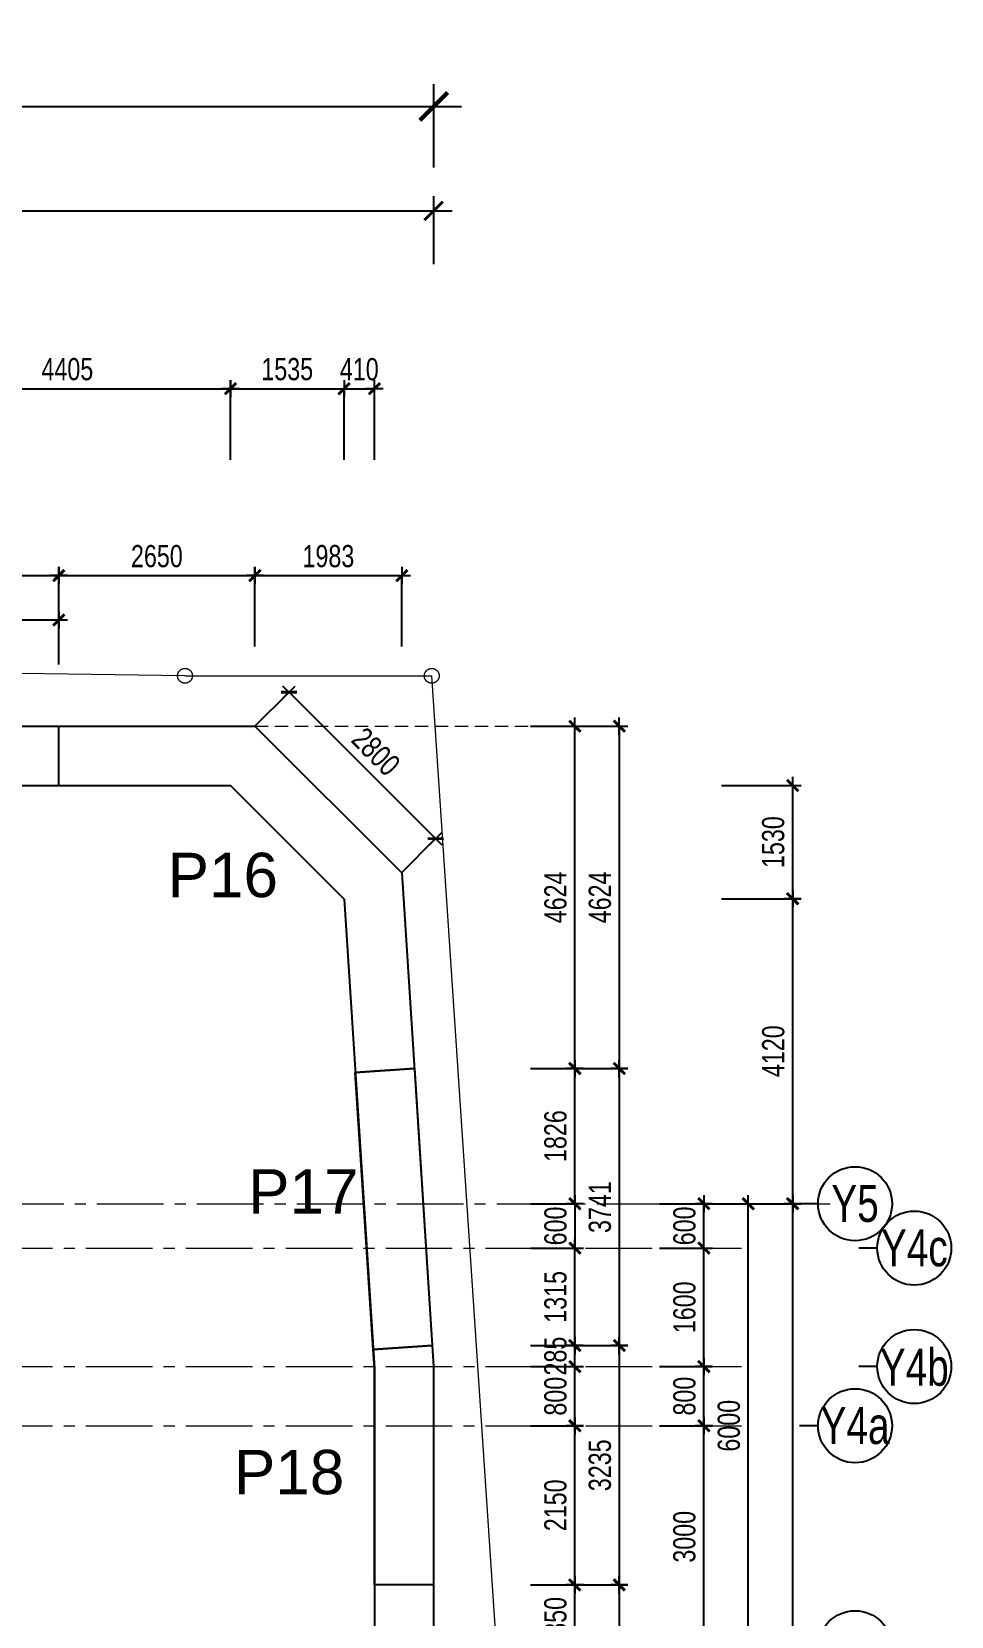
# Model space of a CAD drawing. Header units: millimetres. Extents: x 2611025 to 4139346, y -89870 to 101087.
# Drawn here: x 2707435 to 2719857, y -19309 to 2099 of the extents above; entities that cross this region are included whole.
import ezdxf
from ezdxf.enums import TextEntityAlignment as Align

# ---------------------------------------------------------------- set-up
doc = ezdxf.new("R2010")
doc.units = ezdxf.units.MM
doc.header["$LTSCALE"] = 1200
doc.header["$PDMODE"] = 35
for name, pattern in [('$$DASHED$$', [0.75, 0.5, -0.25]), ('CENTER2', [1.125, 0.75, -0.125, 0.125, -0.125]), ('ChainLines2', [3230, 2800, -140, 150, -140])]:
    doc.linetypes.add(name, pattern=pattern)
for name, color, linetype, lineweight in [('2D_SIKITI', 6, 'ChainLines2', 20), ('BOUND', 3, 'Continuous', 20), ('K-THUOC', 1, 'Continuous', 18)]:
    doc.layers.add(name, color=color, linetype=linetype, lineweight=lineweight)
for name, color, linetype in [('CDC.01.AXIS', 160, 'CENTER2'), ('CDC.02.DIM', 1, 'Continuous'), ('CDC.06.TEXT', 2, 'Continuous'), ('WALL-RC', 2, 'Continuous')]:
    doc.layers.add(name, color=color, linetype=linetype)
doc.styles.add('1', font='arial.ttf', dxfattribs={"width": 0.75})
doc.styles.add('Arial', font='arial.ttf', dxfattribs={"height": 480})
doc.styles.add('BIGTEXT', font='arial.ttf', dxfattribs={"width": 0.8})
doc.styles.add('DIMTEXT', font='romans.shx', dxfattribs={"width": 0.8})
doc.styles.add('SMTEXT', font='arial.ttf', dxfattribs={"width": 0.75})
doc.dimstyles.new('120X1', dxfattribs={"dimscale": 120, "dimtxt": 2.5, "dimasz": 0.008, "dimexe": 0, "dimexo": 0, "dimgap": 0.9, "dimtad": 1, "dimdec": 0, "dimzin": 13, "dimdsep": 46, "dimtxsty": '1', "dimblk1": 'CHEO', "dimblk2": 'CHEO', "dimsah": 1, "dimcen": 0, "dimclrd": 256, "dimclre": 256, "dimclrt": 3, "dimadec": 0, "dimazin": 0, "dimtfac": 1, "dimtdec": 0, "dimtix": 1, "dimtmove": 2, "dimatfit": 3, "dimldrblk": 'CHEO', "dimfxl": 8, "dimfxlon": 1, "dimtolj": 1, "dimtzin": 13, "dimarcsym": 0})
doc.dimstyles.new('BSV1-100', dxfattribs={"dimtxt": 300, "dimasz": 250, "dimexe": 200, "dimexo": 0, "dimgap": 108, "dimtad": 1, "dimdec": 0, "dimdsep": 46, "dimtxsty": 'SMTEXT', "dimblk": 'ARCHTICK', "dimcen": 100, "dimdle": 250, "dimclrd": 256, "dimclre": 256, "dimclrt": 1, "dimadec": 0, "dimazin": 0, "dimtfac": 1, "dimtdec": 0, "dimtix": 1, "dimtmove": 2, "dimatfit": 3, "dimfxl": 720, "dimfxlon": 1, "dimtolj": 1, "dimtzin": 0, "dimarcsym": 0})
doc.dimstyles.new('BSV100', dxfattribs={"dimscale": 1.5, "dimtxt": 300, "dimasz": 250, "dimexe": 200, "dimexo": 0, "dimgap": 108, "dimtad": 1, "dimdec": 0, "dimdsep": 46, "dimtxsty": 'SMTEXT', "dimblk": 'ARCHTICK', "dimcen": 100, "dimdle": 250, "dimclrd": 256, "dimclre": 256, "dimclrt": 2, "dimadec": 0, "dimazin": 0, "dimtfac": 1, "dimtdec": 0, "dimtix": 1, "dimtmove": 2, "dimatfit": 3, "dimfxl": 550, "dimfxlon": 1, "dimtolj": 1, "dimtzin": 0, "dimarcsym": 0})

# ---------------------------------------------------------------- blocks, each defined once
blk = doc.blocks.new('*D12')
at = {"layer": 'Defpoints', "color": 0, "transparency": 16777216}
for p in [(2712865, -5720), (2712865, -5720), (2712865, -41087), (2712351, -41652), (2707874, -43582)]:
    blk.add_point(p, dxfattribs=at)
blk = doc.blocks.new('CHEO')
at = {"layer": 'CDC.02.DIM'}
for points in [[(-121, 0), (121, 0)], [(0, 121), (0, -121)]]:
    blk.add_lwpolyline(points, dxfattribs=at)
at = {"layer": 'CDC.02.DIM', "const_width": 40}
blk.add_lwpolyline([(80, 80), (-80, -81)], dxfattribs=at)
blk = doc.blocks.new('_ArchTick')
at = {"color": 0, "linetype": 'ByBlock', "const_width": 0.15}
blk.add_lwpolyline([(-0.5, -0.5), (0.5, 0.5)], dxfattribs=at)
blk = doc.blocks.new('*D18')
at = {"layer": 'BOUND', "lineweight": -2, "transparency": 16777216}
for p, q in [((2680801, -1043), (2680801, -123)), ((2712865, -1043), (2712865, -123)), ((2680551, -323), (2713115, -323))]:
    blk.add_line(p, q, dxfattribs=at)
at = {"layer": 'Defpoints', "color": 0, "transparency": 16777216}
for p in [(2712865, -323), (2680801, -7285), (2712865, -7285)]:
    blk.add_point(p, dxfattribs=at)
at = {"layer": 'BOUND', "lineweight": -2, "transparency": 16777216, "xscale": 250, "yscale": 250, "zscale": 250, "rotation": 180}
blk.add_blockref('_ArchTick', (2680801, -323), dxfattribs=at)
at = {"layer": 'BOUND', "lineweight": -2, "transparency": 16777216, "xscale": 250, "yscale": 250, "zscale": 250}
blk.add_blockref('_ArchTick', (2712865, -323), dxfattribs=at)
at = {"layer": 'BOUND', "color": 1, "transparency": 16777216, "insert": (2696833, -60), "char_height": 300, "attachment_point": 5, "style": 'SMTEXT'}
blk.add_mtext('\\A1;GL= -0.50', dxfattribs=at)
blk = doc.blocks.new('*D57')
at = {"layer": 'Defpoints', "color": 0, "transparency": 16777216}
for p in [(2712865, 1089), (2676801, -7285), (2712865, -7285)]:
    blk.add_point(p, dxfattribs=at)
at = {"layer": 'K-THUOC', "lineweight": -2, "transparency": 16777216}
for p, q in [((2676801, 264), (2676801, 1389)), ((2712865, 264), (2712865, 1389)), ((2676426, 1089), (2713240, 1089))]:
    blk.add_line(p, q, dxfattribs=at)
at = {"layer": 'K-THUOC', "lineweight": -2, "transparency": 16777216, "xscale": 375, "yscale": 375, "zscale": 375, "rotation": 180}
blk.add_blockref('_ArchTick', (2676801, 1089), dxfattribs=at)
at = {"layer": 'K-THUOC', "lineweight": -2, "transparency": 16777216, "xscale": 375, "yscale": 375, "zscale": 375}
blk.add_blockref('_ArchTick', (2712865, 1089), dxfattribs=at)
at = {"layer": 'K-THUOC', "color": 2, "transparency": 16777216, "char_height": 300, "attachment_point": 5, "style": 'DIMTEXT'}
for s, insert in [('\\A1;RAM AREA-TYPE 3 ', (2694833, 1401)), ('\\A1;SC=55 KN/m', (2694833, 698))]:
    blk.add_mtext(s, dxfattribs=dict(at, insert=insert))
blk = doc.blocks.new('*D93')
at = {"layer": 'CDC.02.DIM', "lineweight": -2, "transparency": 16777216}
for p, q in [((2705715, -3684), (2705715, -2724)), ((2705716, -2724), (2710119, -2724)), ((2710120, -3684), (2710120, -2724))]:
    blk.add_line(p, q, dxfattribs=at)
at = {"layer": 'Defpoints', "color": 0, "transparency": 16777216}
for p in [(2710120, -2724), (2705715, -4516), (2710120, -4516)]:
    blk.add_point(p, dxfattribs=at)
at = {"layer": 'CDC.02.DIM', "lineweight": -2, "transparency": 16777216, "xscale": 0.96, "yscale": 0.96, "zscale": 0.96, "rotation": 180}
blk.add_blockref('CHEO', (2705715, -2724), dxfattribs=at)
at = {"layer": 'CDC.02.DIM', "lineweight": -2, "transparency": 16777216, "xscale": 0.96, "yscale": 0.96, "zscale": 0.96}
blk.add_blockref('CHEO', (2710120, -2724), dxfattribs=at)
at = {"layer": 'CDC.02.DIM', "color": 3, "transparency": 16777216, "insert": (2707917, -2462), "char_height": 300, "attachment_point": 5, "style": '1'}
blk.add_mtext('\\A1;4405', dxfattribs=at)
blk = doc.blocks.new('*D99')
at = {"layer": 'CDC.02.DIM', "lineweight": -2, "transparency": 16777216}
for p, q in [((2710120, -3684), (2710120, -2724)), ((2710121, -2724), (2711653, -2724)), ((2711654, -3684), (2711654, -2724))]:
    blk.add_line(p, q, dxfattribs=at)
at = {"layer": 'Defpoints', "color": 0, "transparency": 16777216}
for p in [(2711654, -2724), (2710120, -4516), (2711654, -4516)]:
    blk.add_point(p, dxfattribs=at)
at = {"layer": 'CDC.02.DIM', "lineweight": -2, "transparency": 16777216, "xscale": 0.96, "yscale": 0.96, "zscale": 0.96, "rotation": 180}
blk.add_blockref('CHEO', (2710120, -2724), dxfattribs=at)
at = {"layer": 'CDC.02.DIM', "lineweight": -2, "transparency": 16777216, "xscale": 0.96, "yscale": 0.96, "zscale": 0.96}
blk.add_blockref('CHEO', (2711654, -2724), dxfattribs=at)
at = {"layer": 'CDC.02.DIM', "color": 3, "transparency": 16777216, "insert": (2710887, -2462), "char_height": 300, "attachment_point": 5, "style": '1'}
blk.add_mtext('\\A1;1535', dxfattribs=at)
blk = doc.blocks.new('*D100')
at = {"layer": 'CDC.02.DIM', "lineweight": -2, "transparency": 16777216}
for p, q in [((2711653, -2724), (2711653, -2724)), ((2711654, -3684), (2711654, -2724)), ((2711654, -2724), (2712065, -2724)), ((2712065, -3684), (2712065, -2724)), ((2712066, -2724), (2712067, -2724))]:
    blk.add_line(p, q, dxfattribs=at)
at = {"layer": 'Defpoints', "color": 0, "transparency": 16777216}
for p in [(2712065, -2724), (2711654, -4516), (2712065, -4516)]:
    blk.add_point(p, dxfattribs=at)
at = {"layer": 'CDC.02.DIM', "lineweight": -2, "transparency": 16777216, "xscale": 0.96, "yscale": 0.96, "zscale": 0.96}
blk.add_blockref('CHEO', (2711654, -2724), dxfattribs=at)
at = {"layer": 'CDC.02.DIM', "lineweight": -2, "transparency": 16777216, "xscale": 0.96, "yscale": 0.96, "zscale": 0.96, "rotation": 180}
blk.add_blockref('CHEO', (2712065, -2724), dxfattribs=at)
at = {"layer": 'CDC.02.DIM', "color": 3, "transparency": 16777216, "insert": (2711860, -2463), "char_height": 300, "attachment_point": 5, "style": '1'}
blk.add_mtext('\\A1;410', dxfattribs=at)
blk = doc.blocks.new('*D129')
at = {"layer": 'CDC.02.DIM', "lineweight": -2, "transparency": 16777216}
for p, q in [((2705715, -6449), (2705715, -5849)), ((2705716, -5849), (2707800, -5849)), ((2707801, -6449), (2707801, -5849))]:
    blk.add_line(p, q, dxfattribs=at)
at = {"layer": 'Defpoints', "color": 0, "transparency": 16777216}
for p in [(2707801, -5849), (2705715, -6449), (2707801, -6449)]:
    blk.add_point(p, dxfattribs=at)
at = {"layer": 'CDC.02.DIM', "lineweight": -2, "transparency": 16777216, "xscale": 0.96, "yscale": 0.96, "zscale": 0.96, "rotation": 180}
blk.add_blockref('CHEO', (2705715, -5849), dxfattribs=at)
at = {"layer": 'CDC.02.DIM', "lineweight": -2, "transparency": 16777216, "xscale": 0.96, "yscale": 0.96, "zscale": 0.96}
blk.add_blockref('CHEO', (2707801, -5849), dxfattribs=at)
at = {"layer": 'CDC.02.DIM', "color": 3, "transparency": 16777216, "insert": (2706758, -5588), "char_height": 300, "attachment_point": 5, "style": '1'}
blk.add_mtext('\\A1;2086', dxfattribs=at)
blk = doc.blocks.new('*D130')
at = {"layer": 'CDC.02.DIM', "lineweight": -2, "transparency": 16777216}
for p, q in [((2707801, -6209), (2707801, -5249)), ((2707802, -5249), (2710450, -5249)), ((2710451, -6209), (2710451, -5249))]:
    blk.add_line(p, q, dxfattribs=at)
at = {"layer": 'Defpoints', "color": 0, "transparency": 16777216}
for p in [(2710451, -5249), (2707801, -6449), (2710451, -6449)]:
    blk.add_point(p, dxfattribs=at)
at = {"layer": 'CDC.02.DIM', "lineweight": -2, "transparency": 16777216, "xscale": 0.96, "yscale": 0.96, "zscale": 0.96, "rotation": 180}
blk.add_blockref('CHEO', (2707801, -5249), dxfattribs=at)
at = {"layer": 'CDC.02.DIM', "lineweight": -2, "transparency": 16777216, "xscale": 0.96, "yscale": 0.96, "zscale": 0.96}
blk.add_blockref('CHEO', (2710451, -5249), dxfattribs=at)
at = {"layer": 'CDC.02.DIM', "color": 3, "transparency": 16777216, "insert": (2709126, -4988), "char_height": 300, "attachment_point": 5, "style": '1'}
blk.add_mtext('\\A1;2650', dxfattribs=at)
blk = doc.blocks.new('*D131')
at = {"layer": 'CDC.02.DIM', "lineweight": -2, "transparency": 16777216}
for p, q in [((2710451, -6209), (2710451, -5249)), ((2710452, -5249), (2712433, -5249)), ((2712434, -6209), (2712434, -5249))]:
    blk.add_line(p, q, dxfattribs=at)
at = {"layer": 'Defpoints', "color": 0, "transparency": 16777216}
for p in [(2712434, -5249), (2710451, -6449), (2712434, -6449)]:
    blk.add_point(p, dxfattribs=at)
at = {"layer": 'CDC.02.DIM', "lineweight": -2, "transparency": 16777216, "xscale": 0.96, "yscale": 0.96, "zscale": 0.96, "rotation": 180}
blk.add_blockref('CHEO', (2710451, -5249), dxfattribs=at)
at = {"layer": 'CDC.02.DIM', "lineweight": -2, "transparency": 16777216, "xscale": 0.96, "yscale": 0.96, "zscale": 0.96}
blk.add_blockref('CHEO', (2712434, -5249), dxfattribs=at)
at = {"layer": 'CDC.02.DIM', "color": 3, "transparency": 16777216, "insert": (2711443, -4988), "char_height": 300, "attachment_point": 5, "style": '1'}
blk.add_mtext('\\A1;1983', dxfattribs=at)
blk = doc.blocks.new('*D146')
at = {"layer": 'CDC.02.DIM', "lineweight": -2, "transparency": 16777216}
for p, q in [((2704715, -6209), (2704715, -5249)), ((2704716, -5249), (2707800, -5249)), ((2707801, -6209), (2707801, -5249))]:
    blk.add_line(p, q, dxfattribs=at)
at = {"layer": 'Defpoints', "color": 0, "transparency": 16777216}
for p in [(2707801, -5249), (2704715, -6449), (2707801, -6449)]:
    blk.add_point(p, dxfattribs=at)
at = {"layer": 'CDC.02.DIM', "lineweight": -2, "transparency": 16777216, "xscale": 0.96, "yscale": 0.96, "zscale": 0.96, "rotation": 180}
blk.add_blockref('CHEO', (2704715, -5249), dxfattribs=at)
at = {"layer": 'CDC.02.DIM', "lineweight": -2, "transparency": 16777216, "xscale": 0.96, "yscale": 0.96, "zscale": 0.96}
blk.add_blockref('CHEO', (2707801, -5249), dxfattribs=at)
at = {"layer": 'CDC.02.DIM', "color": 3, "transparency": 16777216, "insert": (2706258, -4988), "char_height": 300, "attachment_point": 5, "style": '1'}
blk.add_mtext('\\A1;3086', dxfattribs=at)
blk = doc.blocks.new('*D248')
at = {"layer": 'CDC.02.DIM', "lineweight": -2, "transparency": 16777216}
for p, q in [((2710451, -7285), (2710911, -6824)), ((2710911, -6825), (2712890, -8803)), ((2712431, -9264), (2712891, -8803))]:
    blk.add_line(p, q, dxfattribs=at)
at = {"layer": 'Defpoints', "color": 0, "transparency": 16777216}
for p in [(2710451, -7285), (2712891, -8803), (2712431, -9264)]:
    blk.add_point(p, dxfattribs=at)
at = {"layer": 'CDC.02.DIM', "lineweight": -2, "transparency": 16777216, "xscale": 0.96, "yscale": 0.96, "zscale": 0.96}
for p, rotation in [((2710911, -6824), 135.0186826586807), ((2712891, -8803), 315.0186826586807)]:
    blk.add_blockref('CHEO', p, dxfattribs=dict(at, rotation=rotation))
at = {"layer": 'CDC.02.DIM', "color": 3, "transparency": 16777216, "insert": (2712085, -7629), "char_height": 300, "attachment_point": 5, "rotation": 315.0187, "style": '1'}
blk.add_mtext('\\A1;2800', dxfattribs=at)
blk = doc.blocks.new('_Axis name')
at = {"layer": 'CDC.02.DIM'}
blk.add_line((0, 2.5), (0, 0), dxfattribs=at)
blk.add_circle((0, 7.5), 5, dxfattribs=at)
at = {"layer": 'CDC.02.DIM', "style": 'BIGTEXT', "width": 0.75}
blk.add_attdef('.', text='', height=5, dxfattribs=at).set_placement((0, 7.5), align=Align.MIDDLE)
blk = doc.blocks.new('*D1875')
at = {"layer": 'CDC.02.DIM', "lineweight": -2, "transparency": 16777216}
for p, q in [((2716712, 84753), (2717672, 84753)), ((2717672, 60754), (2717672, 84752)), ((2716712, 60753), (2717672, 60753))]:
    blk.add_line(p, q, dxfattribs=at)
at = {"layer": 'Defpoints', "color": 0, "transparency": 16777216}
for p in [(2715872, 84753), (2717672, 84753), (2715872, 60753)]:
    blk.add_point(p, dxfattribs=at)
at = {"layer": 'CDC.02.DIM', "lineweight": -2, "transparency": 16777216, "xscale": 0.96, "yscale": 0.96, "zscale": 0.96}
for p, rotation in [((2717672, 84753), 90), ((2717672, 60753), 270)]:
    blk.add_blockref('CHEO', p, dxfattribs=dict(at, rotation=rotation))
at = {"layer": 'CDC.02.DIM', "color": 3, "transparency": 16777216, "insert": (2717411, 72753), "char_height": 300, "attachment_point": 5, "rotation": 90, "style": '1'}
blk.add_mtext('\\A1;24000', dxfattribs=at)
blk = doc.blocks.new('*D1876')
at = {"layer": 'CDC.02.DIM', "lineweight": -2, "transparency": 16777216}
for p, q in [((2716712, 88873), (2717672, 88873)), ((2717672, 84754), (2717672, 88872)), ((2716712, 84753), (2717672, 84753))]:
    blk.add_line(p, q, dxfattribs=at)
at = {"layer": 'Defpoints', "color": 0, "transparency": 16777216}
for p in [(2715872, 88873), (2717672, 88873), (2715872, 84753)]:
    blk.add_point(p, dxfattribs=at)
at = {"layer": 'CDC.02.DIM', "lineweight": -2, "transparency": 16777216, "xscale": 0.96, "yscale": 0.96, "zscale": 0.96}
for p, rotation in [((2717672, 88873), 90), ((2717672, 84753), 270)]:
    blk.add_blockref('CHEO', p, dxfattribs=dict(at, rotation=rotation))
at = {"layer": 'CDC.02.DIM', "color": 3, "transparency": 16777216, "insert": (2717411, 86813), "char_height": 300, "attachment_point": 5, "rotation": 90, "style": '1'}
blk.add_mtext('\\A1;4120', dxfattribs=at)
blk = doc.blocks.new('*D1880')
at = {"layer": 'CDC.02.DIM', "lineweight": -2, "transparency": 16777216}
for p, q in [((2716112, 84753), (2717072, 84753)), ((2717072, 78754), (2717072, 84752)), ((2716112, 78753), (2717072, 78753))]:
    blk.add_line(p, q, dxfattribs=at)
at = {"layer": 'Defpoints', "color": 0, "transparency": 16777216}
for p in [(2715872, 84753), (2717072, 84753), (2715872, 78753)]:
    blk.add_point(p, dxfattribs=at)
at = {"layer": 'CDC.02.DIM', "lineweight": -2, "transparency": 16777216, "xscale": 0.96, "yscale": 0.96, "zscale": 0.96}
for p, rotation in [((2717072, 84753), 90), ((2717072, 78753), 270)]:
    blk.add_blockref('CHEO', p, dxfattribs=dict(at, rotation=rotation))
at = {"layer": 'CDC.02.DIM', "color": 3, "transparency": 16777216, "insert": (2716811, 81753), "char_height": 300, "attachment_point": 5, "rotation": 90, "style": '1'}
blk.add_mtext('\\A1;6000', dxfattribs=at)
blk = doc.blocks.new('*D1887')
at = {"layer": 'CDC.02.DIM', "lineweight": -2, "transparency": 16777216}
for p, q in [((2715872, 81753), (2716472, 81753)), ((2716472, 78754), (2716472, 81752)), ((2715872, 78753), (2716472, 78753))]:
    blk.add_line(p, q, dxfattribs=at)
at = {"layer": 'Defpoints', "color": 0, "transparency": 16777216}
for p in [(2715872, 81753), (2716472, 81753), (2715872, 78753)]:
    blk.add_point(p, dxfattribs=at)
at = {"layer": 'CDC.02.DIM', "lineweight": -2, "transparency": 16777216, "xscale": 0.96, "yscale": 0.96, "zscale": 0.96}
for p, rotation in [((2716472, 81753), 90), ((2716472, 78753), 270)]:
    blk.add_blockref('CHEO', p, dxfattribs=dict(at, rotation=rotation))
at = {"layer": 'CDC.02.DIM', "color": 3, "transparency": 16777216, "insert": (2716210, 80253), "char_height": 300, "attachment_point": 5, "rotation": 90, "style": '1'}
blk.add_mtext('\\A1;3000', dxfattribs=at)
blk = doc.blocks.new('*D1888')
at = {"layer": 'CDC.02.DIM', "lineweight": -2, "transparency": 16777216}
for p, q in [((2715872, 82553), (2716472, 82553)), ((2716472, 81754), (2716472, 82552)), ((2715872, 81753), (2716472, 81753))]:
    blk.add_line(p, q, dxfattribs=at)
at = {"layer": 'Defpoints', "color": 0, "transparency": 16777216}
for p in [(2715872, 82553), (2716472, 82553), (2715872, 81753)]:
    blk.add_point(p, dxfattribs=at)
at = {"layer": 'CDC.02.DIM', "lineweight": -2, "transparency": 16777216, "xscale": 0.96, "yscale": 0.96, "zscale": 0.96}
for p, rotation in [((2716472, 82553), 90), ((2716472, 81753), 270)]:
    blk.add_blockref('CHEO', p, dxfattribs=dict(at, rotation=rotation))
at = {"layer": 'CDC.02.DIM', "color": 3, "transparency": 16777216, "insert": (2716211, 82153), "char_height": 300, "attachment_point": 5, "rotation": 90, "style": '1'}
blk.add_mtext('\\A1;800', dxfattribs=at)
blk = doc.blocks.new('*D1889')
at = {"layer": 'CDC.02.DIM', "lineweight": -2, "transparency": 16777216}
for p, q in [((2715872, 84153), (2716472, 84153)), ((2716472, 82554), (2716472, 84152)), ((2715872, 82553), (2716472, 82553))]:
    blk.add_line(p, q, dxfattribs=at)
at = {"layer": 'Defpoints', "color": 0, "transparency": 16777216}
for p in [(2715872, 84153), (2716472, 84153), (2715872, 82553)]:
    blk.add_point(p, dxfattribs=at)
at = {"layer": 'CDC.02.DIM', "lineweight": -2, "transparency": 16777216, "xscale": 0.96, "yscale": 0.96, "zscale": 0.96}
for p, rotation in [((2716472, 84153), 90), ((2716472, 82553), 270)]:
    blk.add_blockref('CHEO', p, dxfattribs=dict(at, rotation=rotation))
at = {"layer": 'CDC.02.DIM', "color": 3, "transparency": 16777216, "insert": (2716211, 83353), "char_height": 300, "attachment_point": 5, "rotation": 90, "style": '1'}
blk.add_mtext('\\A1;1600', dxfattribs=at)
blk = doc.blocks.new('*D1890')
at = {"layer": 'CDC.02.DIM', "lineweight": -2, "transparency": 16777216}
for p, q in [((2715872, 84753), (2716472, 84753)), ((2716472, 84754), (2716472, 84755)), ((2716472, 84153), (2716472, 84753)), ((2715872, 84153), (2716472, 84153)), ((2716472, 84152), (2716472, 84151))]:
    blk.add_line(p, q, dxfattribs=at)
at = {"layer": 'Defpoints', "color": 0, "transparency": 16777216}
for p in [(2715872, 84753), (2716472, 84753), (2715872, 84153)]:
    blk.add_point(p, dxfattribs=at)
at = {"layer": 'CDC.02.DIM', "lineweight": -2, "transparency": 16777216, "xscale": 0.96, "yscale": 0.96, "zscale": 0.96}
for p, rotation in [((2716472, 84753), 270), ((2716472, 84153), 90)]:
    blk.add_blockref('CHEO', p, dxfattribs=dict(at, rotation=rotation))
at = {"layer": 'CDC.02.DIM', "color": 3, "transparency": 16777216, "insert": (2716211, 84453), "char_height": 300, "attachment_point": 5, "rotation": 90, "style": '1'}
blk.add_mtext('\\A1;600', dxfattribs=at)
blk = doc.blocks.new('*D1893')
at = {"layer": 'CDC.02.DIM', "lineweight": -2, "transparency": 16777216}
for p, q in [((2716712, 90403), (2717672, 90403)), ((2717672, 88874), (2717672, 90402)), ((2716712, 88873), (2717672, 88873))]:
    blk.add_line(p, q, dxfattribs=at)
at = {"layer": 'Defpoints', "color": 0, "transparency": 16777216}
for p in [(2715872, 90403), (2717672, 90403), (2715872, 88873)]:
    blk.add_point(p, dxfattribs=at)
at = {"layer": 'CDC.02.DIM', "lineweight": -2, "transparency": 16777216, "xscale": 0.96, "yscale": 0.96, "zscale": 0.96}
for p, rotation in [((2717672, 90403), 90), ((2717672, 88873), 270)]:
    blk.add_blockref('CHEO', p, dxfattribs=dict(at, rotation=rotation))
at = {"layer": 'CDC.02.DIM', "color": 3, "transparency": 16777216, "insert": (2717410, 89638), "char_height": 300, "attachment_point": 5, "rotation": 90, "style": '1'}
blk.add_mtext('\\A1;1530', dxfattribs=at)
blk = doc.blocks.new('*D1908')
at = {"layer": 'CDC.02.DIM', "lineweight": -2, "transparency": 16777216}
for p, q in [((2714129, 79603), (2714729, 79603)), ((2714729, 78754), (2714729, 79602)), ((2714129, 78753), (2714729, 78753))]:
    blk.add_line(p, q, dxfattribs=at)
at = {"layer": 'Defpoints', "color": 0, "transparency": 16777216}
for p in [(2714129, 79603), (2714729, 79603), (2714129, 78753)]:
    blk.add_point(p, dxfattribs=at)
at = {"layer": 'CDC.02.DIM', "lineweight": -2, "transparency": 16777216, "xscale": 0.96, "yscale": 0.96, "zscale": 0.96}
for p, rotation in [((2714729, 79603), 90), ((2714729, 78753), 270)]:
    blk.add_blockref('CHEO', p, dxfattribs=dict(at, rotation=rotation))
at = {"layer": 'CDC.02.DIM', "color": 3, "transparency": 16777216, "insert": (2714468, 79178), "char_height": 300, "attachment_point": 5, "rotation": 90, "style": '1'}
blk.add_mtext('\\A1;850', dxfattribs=at)
blk = doc.blocks.new('*D1909')
at = {"layer": 'CDC.02.DIM', "lineweight": -2, "transparency": 16777216}
for p, q in [((2714129, 81753), (2714729, 81753)), ((2714729, 79604), (2714729, 81752)), ((2714129, 79603), (2714729, 79603))]:
    blk.add_line(p, q, dxfattribs=at)
at = {"layer": 'Defpoints', "color": 0, "transparency": 16777216}
for p in [(2714129, 81753), (2714729, 81753), (2714129, 79603)]:
    blk.add_point(p, dxfattribs=at)
at = {"layer": 'CDC.02.DIM', "lineweight": -2, "transparency": 16777216, "xscale": 0.96, "yscale": 0.96, "zscale": 0.96}
for p, rotation in [((2714729, 81753), 90), ((2714729, 79603), 270)]:
    blk.add_blockref('CHEO', p, dxfattribs=dict(at, rotation=rotation))
at = {"layer": 'CDC.02.DIM', "color": 3, "transparency": 16777216, "insert": (2714468, 80678), "char_height": 300, "attachment_point": 5, "rotation": 90, "style": '1'}
blk.add_mtext('\\A1;2150', dxfattribs=at)
blk = doc.blocks.new('*D1910')
at = {"layer": 'CDC.02.DIM', "lineweight": -2, "transparency": 16777216}
for p, q in [((2714129, 82552), (2714730, 82552)), ((2714730, 81753), (2714730, 82551)), ((2714129, 81752), (2714730, 81752))]:
    blk.add_line(p, q, dxfattribs=at)
at = {"layer": 'Defpoints', "color": 0, "transparency": 16777216}
for p in [(2714129, 82552), (2714730, 82552), (2714129, 81752)]:
    blk.add_point(p, dxfattribs=at)
at = {"layer": 'CDC.02.DIM', "lineweight": -2, "transparency": 16777216, "xscale": 0.96, "yscale": 0.96, "zscale": 0.96}
for p, rotation in [((2714730, 82552), 90), ((2714730, 81752), 270)]:
    blk.add_blockref('CHEO', p, dxfattribs=dict(at, rotation=rotation))
at = {"layer": 'CDC.02.DIM', "color": 3, "transparency": 16777216, "insert": (2714469, 82152), "char_height": 300, "attachment_point": 5, "rotation": 90, "style": '1'}
blk.add_mtext('\\A1;800', dxfattribs=at)
blk = doc.blocks.new('*D1911')
at = {"layer": 'CDC.02.DIM', "lineweight": -2, "transparency": 16777216}
for p, q in [((2714129, 82837), (2714730, 82837)), ((2714730, 82838), (2714730, 82839)), ((2714730, 82552), (2714730, 82837)), ((2714129, 82552), (2714730, 82552)), ((2714730, 82551), (2714730, 82550))]:
    blk.add_line(p, q, dxfattribs=at)
at = {"layer": 'Defpoints', "color": 0, "transparency": 16777216}
for p in [(2714129, 82837), (2714730, 82837), (2714129, 82552)]:
    blk.add_point(p, dxfattribs=at)
at = {"layer": 'CDC.02.DIM', "lineweight": -2, "transparency": 16777216, "xscale": 0.96, "yscale": 0.96, "zscale": 0.96}
for p, rotation in [((2714730, 82837), 270), ((2714730, 82552), 90)]:
    blk.add_blockref('CHEO', p, dxfattribs=dict(at, rotation=rotation))
at = {"layer": 'CDC.02.DIM', "color": 3, "transparency": 16777216, "insert": (2714469, 82694), "char_height": 300, "attachment_point": 5, "rotation": 90, "style": '1'}
blk.add_mtext('\\A1;285', dxfattribs=at)
blk = doc.blocks.new('*D1912')
at = {"layer": 'CDC.02.DIM', "lineweight": -2, "transparency": 16777216}
for p, q in [((2714129, 84152), (2714730, 84152)), ((2714730, 82838), (2714730, 84151)), ((2714129, 82837), (2714730, 82837))]:
    blk.add_line(p, q, dxfattribs=at)
at = {"layer": 'Defpoints', "color": 0, "transparency": 16777216}
for p in [(2714129, 84152), (2714730, 84152), (2714129, 82837)]:
    blk.add_point(p, dxfattribs=at)
at = {"layer": 'CDC.02.DIM', "lineweight": -2, "transparency": 16777216, "xscale": 0.96, "yscale": 0.96, "zscale": 0.96}
for p, rotation in [((2714730, 84152), 90), ((2714730, 82837), 270)]:
    blk.add_blockref('CHEO', p, dxfattribs=dict(at, rotation=rotation))
at = {"layer": 'CDC.02.DIM', "color": 3, "transparency": 16777216, "insert": (2714469, 83494), "char_height": 300, "attachment_point": 5, "rotation": 90, "style": '1'}
blk.add_mtext('\\A1;1315', dxfattribs=at)
blk = doc.blocks.new('*D1913')
at = {"layer": 'CDC.02.DIM', "lineweight": -2, "transparency": 16777216}
for p, q in [((2714129, 84752), (2714730, 84752)), ((2714730, 84753), (2714730, 84754)), ((2714730, 84752), (2714730, 84152)), ((2714129, 84152), (2714730, 84152)), ((2714730, 84151), (2714730, 84150))]:
    blk.add_line(p, q, dxfattribs=at)
at = {"layer": 'Defpoints', "color": 0, "transparency": 16777216}
for p in [(2714129, 84752), (2714129, 84152), (2714730, 84152)]:
    blk.add_point(p, dxfattribs=at)
at = {"layer": 'CDC.02.DIM', "lineweight": -2, "transparency": 16777216, "xscale": 0.96, "yscale": 0.96, "zscale": 0.96}
for p, rotation in [((2714730, 84752), 270), ((2714730, 84152), 90)]:
    blk.add_blockref('CHEO', p, dxfattribs=dict(at, rotation=rotation))
at = {"layer": 'CDC.02.DIM', "color": 3, "transparency": 16777216, "insert": (2714469, 84452), "char_height": 300, "attachment_point": 5, "rotation": 90, "style": '1'}
blk.add_mtext('\\A1;600', dxfattribs=at)
blk = doc.blocks.new('*D1914')
at = {"layer": 'CDC.02.DIM', "lineweight": -2, "transparency": 16777216}
for p, q in [((2714129, 86579), (2714730, 86579)), ((2714730, 84754), (2714730, 86578)), ((2714129, 84753), (2714730, 84753))]:
    blk.add_line(p, q, dxfattribs=at)
at = {"layer": 'Defpoints', "color": 0, "transparency": 16777216}
for p in [(2714129, 86579), (2714730, 86579), (2714129, 84753)]:
    blk.add_point(p, dxfattribs=at)
at = {"layer": 'CDC.02.DIM', "lineweight": -2, "transparency": 16777216, "xscale": 0.96, "yscale": 0.96, "zscale": 0.96}
for p, rotation in [((2714730, 86579), 90), ((2714730, 84753), 270)]:
    blk.add_blockref('CHEO', p, dxfattribs=dict(at, rotation=rotation))
at = {"layer": 'CDC.02.DIM', "color": 3, "transparency": 16777216, "insert": (2714469, 85666), "char_height": 300, "attachment_point": 5, "rotation": 90, "style": '1'}
blk.add_mtext('\\A1;1826', dxfattribs=at)
blk = doc.blocks.new('*D1915')
at = {"layer": 'CDC.02.DIM', "lineweight": -2, "transparency": 16777216}
for p, q in [((2714129, 91203), (2714730, 91203)), ((2714730, 86580), (2714730, 91202)), ((2714129, 86579), (2714730, 86579))]:
    blk.add_line(p, q, dxfattribs=at)
at = {"layer": 'Defpoints', "color": 0, "transparency": 16777216}
for p in [(2714129, 91203), (2714730, 91203), (2714129, 86579)]:
    blk.add_point(p, dxfattribs=at)
at = {"layer": 'CDC.02.DIM', "lineweight": -2, "transparency": 16777216, "xscale": 0.96, "yscale": 0.96, "zscale": 0.96}
for p, rotation in [((2714730, 91203), 90), ((2714730, 86579), 270)]:
    blk.add_blockref('CHEO', p, dxfattribs=dict(at, rotation=rotation))
at = {"layer": 'CDC.02.DIM', "color": 3, "transparency": 16777216, "insert": (2714469, 88891), "char_height": 300, "attachment_point": 5, "rotation": 90, "style": '1'}
blk.add_mtext('\\A1;4624', dxfattribs=at)
blk = doc.blocks.new('*D1916')
at = {"layer": 'CDC.02.DIM', "lineweight": -2, "transparency": 16777216}
for p, q in [((2714370, 91203), (2715330, 91203)), ((2715330, 91202), (2715330, 86580)), ((2714370, 86579), (2715330, 86579))]:
    blk.add_line(p, q, dxfattribs=at)
at = {"layer": 'Defpoints', "color": 0, "transparency": 16777216}
for p in [(2714129, 91203), (2714129, 86579), (2715330, 86579)]:
    blk.add_point(p, dxfattribs=at)
at = {"layer": 'CDC.02.DIM', "lineweight": -2, "transparency": 16777216, "xscale": 0.96, "yscale": 0.96, "zscale": 0.96}
for p, rotation in [((2715330, 91203), 90), ((2715330, 86579), 270)]:
    blk.add_blockref('CHEO', p, dxfattribs=dict(at, rotation=rotation))
at = {"layer": 'CDC.02.DIM', "color": 3, "transparency": 16777216, "insert": (2715069, 88891), "char_height": 300, "attachment_point": 5, "rotation": 90, "style": '1'}
blk.add_mtext('\\A1;4624', dxfattribs=at)
blk = doc.blocks.new('*D1917')
at = {"layer": 'CDC.02.DIM', "lineweight": -2, "transparency": 16777216}
for p, q in [((2714370, 86578), (2715330, 86578)), ((2715330, 86577), (2715330, 82838)), ((2714370, 82837), (2715330, 82837))]:
    blk.add_line(p, q, dxfattribs=at)
at = {"layer": 'Defpoints', "color": 0, "transparency": 16777216}
for p in [(2714129, 86578), (2714129, 82837), (2715330, 82837)]:
    blk.add_point(p, dxfattribs=at)
at = {"layer": 'CDC.02.DIM', "lineweight": -2, "transparency": 16777216, "xscale": 0.96, "yscale": 0.96, "zscale": 0.96}
for p, rotation in [((2715330, 86578), 90), ((2715330, 82837), 270)]:
    blk.add_blockref('CHEO', p, dxfattribs=dict(at, rotation=rotation))
at = {"layer": 'CDC.02.DIM', "color": 3, "transparency": 16777216, "insert": (2715069, 84707), "char_height": 300, "attachment_point": 5, "rotation": 90, "style": '1'}
blk.add_mtext('\\A1;3741', dxfattribs=at)
blk = doc.blocks.new('*D1918')
at = {"layer": 'CDC.02.DIM', "lineweight": -2, "transparency": 16777216}
for p, q in [((2714370, 82837), (2715330, 82837)), ((2715330, 82836), (2715330, 79603)), ((2714370, 79602), (2715330, 79602))]:
    blk.add_line(p, q, dxfattribs=at)
at = {"layer": 'Defpoints', "color": 0, "transparency": 16777216}
for p in [(2714129, 82837), (2714129, 79602), (2715330, 79602)]:
    blk.add_point(p, dxfattribs=at)
at = {"layer": 'CDC.02.DIM', "lineweight": -2, "transparency": 16777216, "xscale": 0.96, "yscale": 0.96, "zscale": 0.96}
for p, rotation in [((2715330, 82837), 90), ((2715330, 79602), 270)]:
    blk.add_blockref('CHEO', p, dxfattribs=dict(at, rotation=rotation))
at = {"layer": 'CDC.02.DIM', "color": 3, "transparency": 16777216, "insert": (2715069, 81219), "char_height": 300, "attachment_point": 5, "rotation": 90, "style": '1'}
blk.add_mtext('\\A1;3235', dxfattribs=at)
blk = doc.blocks.new('*D1919')
at = {"layer": 'CDC.02.DIM', "lineweight": -2, "transparency": 16777216}
for p, q in [((2714370, 79603), (2715330, 79603)), ((2715330, 79602), (2715330, 76604)), ((2714370, 76603), (2715330, 76603))]:
    blk.add_line(p, q, dxfattribs=at)
at = {"layer": 'Defpoints', "color": 0, "transparency": 16777216}
for p in [(2714129, 79603), (2714129, 76603), (2715330, 76603)]:
    blk.add_point(p, dxfattribs=at)
at = {"layer": 'CDC.02.DIM', "lineweight": -2, "transparency": 16777216, "xscale": 0.96, "yscale": 0.96, "zscale": 0.96}
for p, rotation in [((2715330, 79603), 90), ((2715330, 76603), 270)]:
    blk.add_blockref('CHEO', p, dxfattribs=dict(at, rotation=rotation))
at = {"layer": 'CDC.02.DIM', "color": 3, "transparency": 16777216, "insert": (2715069, 78103), "char_height": 300, "attachment_point": 5, "rotation": 90, "style": '1'}
blk.add_mtext('\\A1;3000', dxfattribs=at)
blk = doc.blocks.new('asdasdas')
at = {"layer": 'CDC.02.DIM'}
ref = blk.add_blockref('_Axis name', (2717764.9, 84753.1), dxfattribs=dict(at, xscale=100, yscale=100, zscale=100, rotation=270))
ref.add_attrib('.', 'Y5', dxfattribs={"height": 500, "style": 'BIGTEXT', "width": 0.75}).set_placement((2718514.9, 84753.1), align=Align.MIDDLE)
ref = blk.add_blockref('_Axis name', (2718564.9, 84153.1), dxfattribs=dict(at, xscale=100, yscale=100, zscale=100, rotation=270))
ref.add_attrib('.', 'Y4c', dxfattribs={"height": 500, "style": 'BIGTEXT', "width": 0.75}).set_placement((2719314.9, 84153.1), align=Align.MIDDLE)
ref = blk.add_blockref('_Axis name', (2718564.9, 82553.1), dxfattribs=dict(at, xscale=100, yscale=100, zscale=100, rotation=270))
ref.add_attrib('.', 'Y4b', dxfattribs={"height": 500, "style": 'BIGTEXT', "width": 0.75}).set_placement((2719314.9, 82553.1), align=Align.MIDDLE)
ref = blk.add_blockref('_Axis name', (2717764.9, 81753.1), dxfattribs=dict(at, xscale=100, yscale=100, zscale=100, rotation=270))
ref.add_attrib('.', 'Y4a', dxfattribs={"height": 500, "style": 'BIGTEXT', "width": 0.75}).set_placement((2718514.9, 81753.1), align=Align.MIDDLE)
ref = blk.add_blockref('_Axis name', (2717764.9, 78753.1), dxfattribs=dict(at, xscale=100, yscale=100, zscale=100, rotation=270))
ref.add_attrib('.', 'Y4', dxfattribs={"height": 500, "style": 'BIGTEXT', "width": 0.75}).set_placement((2718514.9, 78753.1), align=Align.MIDDLE)
for base, p1, p2, picture, middle in [((2714730.4, 91203.1), (2714128.6, 86578.8), (2714128.6, 91203.1), '*D1915', (2714469.2, 88891)), ((2715330.4, 86578.8), (2714128.6, 91203.1), (2714128.6, 86578.8), '*D1916', (2715069.2, 88891)), ((2717671.7, 90403.1), (2715871.7, 88873.2), (2715871.7, 90403.1), '*D1893', (2717410.4, 89638.1)), ((2717671.7, 88873.2), (2715871.7, 84753.1), (2715871.7, 88873.2), '*D1876', (2717410.5, 86813.1)), ((2714730.4, 86578.8), (2714128.6, 84753.1), (2714128.6, 86578.8), '*D1914', (2714469.2, 85666)), ((2715330.4, 82836.7), (2714128.6, 86577.8), (2714128.6, 82836.7), '*D1917', (2715069.1, 84707.2)), ((2714730.4, 84152), (2714128.6, 84752.1), (2714128.6, 84152), '*D1913', (2714469.2, 84452.1)), ((2717671.7, 84753.1), (2715871.7, 60753.1), (2715871.7, 84753.1), '*D1875', (2717410.5, 72753.1)), ((2717071.7, 84753.1), (2715871.7, 78753.1), (2715871.7, 84753.1), '*D1880', (2716810.5, 81753.1)), ((2716471.7, 84753.1), (2715871.7, 84153.1), (2715871.7, 84753.1), '*D1890', (2716210.5, 84453.1)), ((2714730.4, 84152), (2714128.6, 82836.7), (2714128.6, 84152), '*D1912', (2714469.1, 83494.3)), ((2716471.7, 84153.1), (2715871.7, 82553.1), (2715871.7, 84153.1), '*D1889', (2716210.5, 83353.1)), ((2714730.4, 82836.7), (2714128.6, 82552.1), (2714128.6, 82836.7), '*D1911', (2714469.2, 82694.4)), ((2715330.4, 79602.1), (2714128.6, 82836.7), (2714128.6, 79602.1), '*D1918', (2715069.1, 81219.4)), ((2714730.4, 82552.1), (2714128.6, 81752.1), (2714128.6, 82552.1), '*D1910', (2714469.2, 82152.1)), ((2716471.7, 82553.1), (2715871.7, 81753.1), (2715871.7, 82553.1), '*D1888', (2716210.5, 82153.1)), ((2714729.3, 81753.1), (2714128.6, 79603.1), (2714128.6, 81753.1), '*D1909', (2714468.1, 80678.1)), ((2716471.7, 81753.1), (2715871.7, 78753.1), (2715871.7, 81753.1), '*D1887', (2716210.4, 80253.1)), ((2714729.3, 79603.1), (2714128.6, 78753.1), (2714128.6, 79603.1), '*D1908', (2714468.1, 79178.1)), ((2715330.4, 76603.1), (2714128.6, 79603.1), (2714128.6, 76603.1), '*D1919', (2715069.1, 78103.1))]:
    dim = blk.add_linear_dim(base=base, p1=p1, p2=p2, angle=90, dimstyle='120X1', dxfattribs=at)
    dim.commit()
    dim.dimension.update_dxf_attribs({"geometry": picture, "text_midpoint": middle})

msp = doc.modelspace()

# ---------------------------------------------------------------- linework, layer by layer
at = {"layer": '2D_SIKITI', "color": 220, "true_color": 0xff00bf}
for p, q in [((2709505.9, -6603.3), (2697645.6, -6439.2)), ((2709505.9, -6603.3), (2712839.1, -6603.3)), ((2713737.9, -20051.1), (2712839.1, -6603.3))]:
    msp.add_line(p, q, dxfattribs=at)
for centre in [(2709505.9, -6603.3), (2712839.1, -6603.3)]:
    msp.add_circle(centre, 100, dxfattribs=at)
at = {"layer": 'BOUND', "color": 8, "linetype": '$$DASHED$$', "ltscale": 0.3}
msp.add_line((2710450.9, -7284.6), (2715485, -7284.6), dxfattribs=at)
at = {"layer": 'CDC.01.AXIS', "color": 5, "lineweight": 9, "true_color": 0x0100ff}
for p, q in [((2643517, -13735.5), (2718222.4, -13735.5)), ((2644717, -14336.5), (2717022.4, -14334.6)), ((2644717, -15935.5), (2717022.4, -15935.5)), ((2644717, -16735.5), (2717022.4, -16735.5))]:
    msp.add_line(p, q, dxfattribs=at)
at = {"layer": 'WALL-RC'}
for p, q in [((2707800.7, -8084.6), (2707800.7, -7284.6)), ((2712604.4, -11908.8), (2711806.1, -11960.5)), ((2712846.7, -15651), (2712048.4, -15702.7)), ((2712864.7, -18884.5), (2712064.7, -18884.5))]:
    msp.add_line(p, q, dxfattribs=at)
for points in [[(2648374.7, -20834.6), (2648374.7, -7284.6), (2656814.7, -7284.6), (2664314.7, -7284.6), (2710450.8, -7284.6), (2712433.3, -9265.8), (2712864.7, -15928.7), (2712864.7, -41284), (2707874.4, -43779.1), (2699026.3, -44034.6), (2660714.7, -44034.6), (2658914.7, -44034.6), (2652289.1, -44034.6), (2648374.7, -40215.7), (2648374.7, -21134.1)], [(2649174.7, -20834.6), (2649174.7, -8084.6), (2656814.7, -8084.6), (2664314.7, -8084.6), (2710119.6, -8084.6), (2711654.5, -9618.5), (2712064.7, -15954.6), (2712064.7, -40789.6), (2707674.7, -42984.6), (2699014.7, -43234.6), (2660714.7, -43234.6), (2658914.7, -43234.6), (2652614.7, -43234.6), (2649174.7, -39878.6), (2649174.7, -21134.1)]]:
    msp.add_lwpolyline(points, dxfattribs=at)
for points in [[(2711806.1, -11960.5), (2712604.4, -11908.8), (2712846.7, -15651), (2712048.4, -15702.7)], [(2712048.4, -15702.7), (2712846.7, -15651), (2712864.7, -15928.7), (2712864.7, -18884.5), (2712064.7, -18884.5), (2712064.7, -15954.6)]]:
    msp.add_lwpolyline(points, close=True, dxfattribs=at)

# ---------------------------------------------------------------- block references
msp.add_blockref('asdasdas', (42.3, -98487.7), dxfattribs=at)

# ---------------------------------------------------------------- texts
at = {"layer": 'CDC.06.TEXT', "style": 'Arial'}
msp.add_text('P18', height=600, dxfattribs=at).set_placement((2710912.7, -17360.1), align=Align.MIDDLE_CENTER)
at = {"layer": 'CDC.06.TEXT', "ltscale": 0.5, "char_height": 600, "attachment_point": 1, "style": 'Arial'}
for s, insert in [('{\\fArial|b0|i0|c163|p34;P1}6', (2709271.4, -8993.9)), ('{\\fArial|b0|i0|c163|p34;P1}7', (2710358.7, -13268.5))]:
    msp.add_mtext_dynamic_manual_height_columns(s, width=1245.05, gutter_width=1250, heights=[0], dxfattribs=dict(at, insert=insert))

# ---------------------------------------------------------------- dimensions: what is measured, and where the dimension line sits
at = {"layer": 'BOUND'}
dim = msp.add_linear_dim(base=(2712864.7, -322.9), p1=(2680800.7, -7284.6), p2=(2712864.7, -7284.6), text='GL= -0.50', dimstyle='BSV1-100', dxfattribs=at)
dim.commit()
dim.dimension.update_dxf_attribs({"geometry": '*D18', "text_midpoint": (2696832.7, -59.8)})
at = {"layer": 'CDC.02.DIM'}
for base, p1, p2, picture, middle in [((2710119.6, -2723.6), (2705714.7, -4516.2), (2710119.6, -4516.2), '*D93', (2707917.1, -2462.5)), ((2711654.5, -2723.6), (2710119.6, -4516.2), (2711654.5, -4516.2), '*D99', (2710887, -2462.4)), ((2712064.7, -2723.7), (2711654.5, -4516.2), (2712064.7, -4516.2), '*D100', (2711859.6, -2462.5)), ((2707801.2, -5248.9), (2704715.2, -6448.9), (2707801.2, -6448.9), '*D146', (2706258.2, -4987.6)), ((2710451.3, -5248.9), (2707801.2, -6448.9), (2710451.3, -6448.9), '*D130', (2709126.2, -4987.7)), ((2712433.7779, -5248.8824), (2710451.2613, -6448.8824), (2712433.7779, -6448.8824), '*D131', (2711442.5196, -4987.6082)), ((2707801.2, -5848.9), (2705715.2, -6448.9), (2707801.2, -6448.9), '*D129', (2706758.2, -5587.7))]:
    dim = msp.add_linear_dim(base=base, p1=p1, p2=p2, dimstyle='120X1', dxfattribs=at)
    dim.commit()
    dim.dimension.update_dxf_attribs({"geometry": picture, "text_midpoint": middle})
dim = msp.add_angular_dim_2l(base=(2712351.1, -41651.9), line1=((2712865.2, -5720.4), (2712865.2, -5720.4)), line2=((2707874.5, -43582.1), (2712865.2, -41086.7)), dimstyle='120X1', dxfattribs=at)
dim.commit()
dim.dimension.update_dxf_attribs({"geometry": '*D12', "text_midpoint": (2712351.1, -41651.9)})
dim = msp.add_aligned_dim(p1=(2710450.8, -7284.6), p2=(2712431.2, -9263.7), distance=650.6, dimstyle='120X1', dxfattribs=at)
dim.commit()
dim.dimension.update_dxf_attribs({"geometry": '*D248', "text_midpoint": (2712085.5, -7629.2)})
at = {"layer": 'K-THUOC'}
dim = msp.add_linear_dim(base=(2712864.7, 1088.8), p1=(2676800.7, -7284.6), p2=(2712864.7, -7284.6), text='RAM AREA-TYPE 3 \\XSC=55 KN/m', dimstyle='BSV100', override={"dimtxt": 200, "dimtxsty": 'DIMTEXT'}, dxfattribs=at)
dim.commit()
dim.dimension.update_dxf_attribs({"geometry": '*D57', "text_midpoint": (2694832.7, 1088.8)})

doc.saveas('drawing.dxf')
